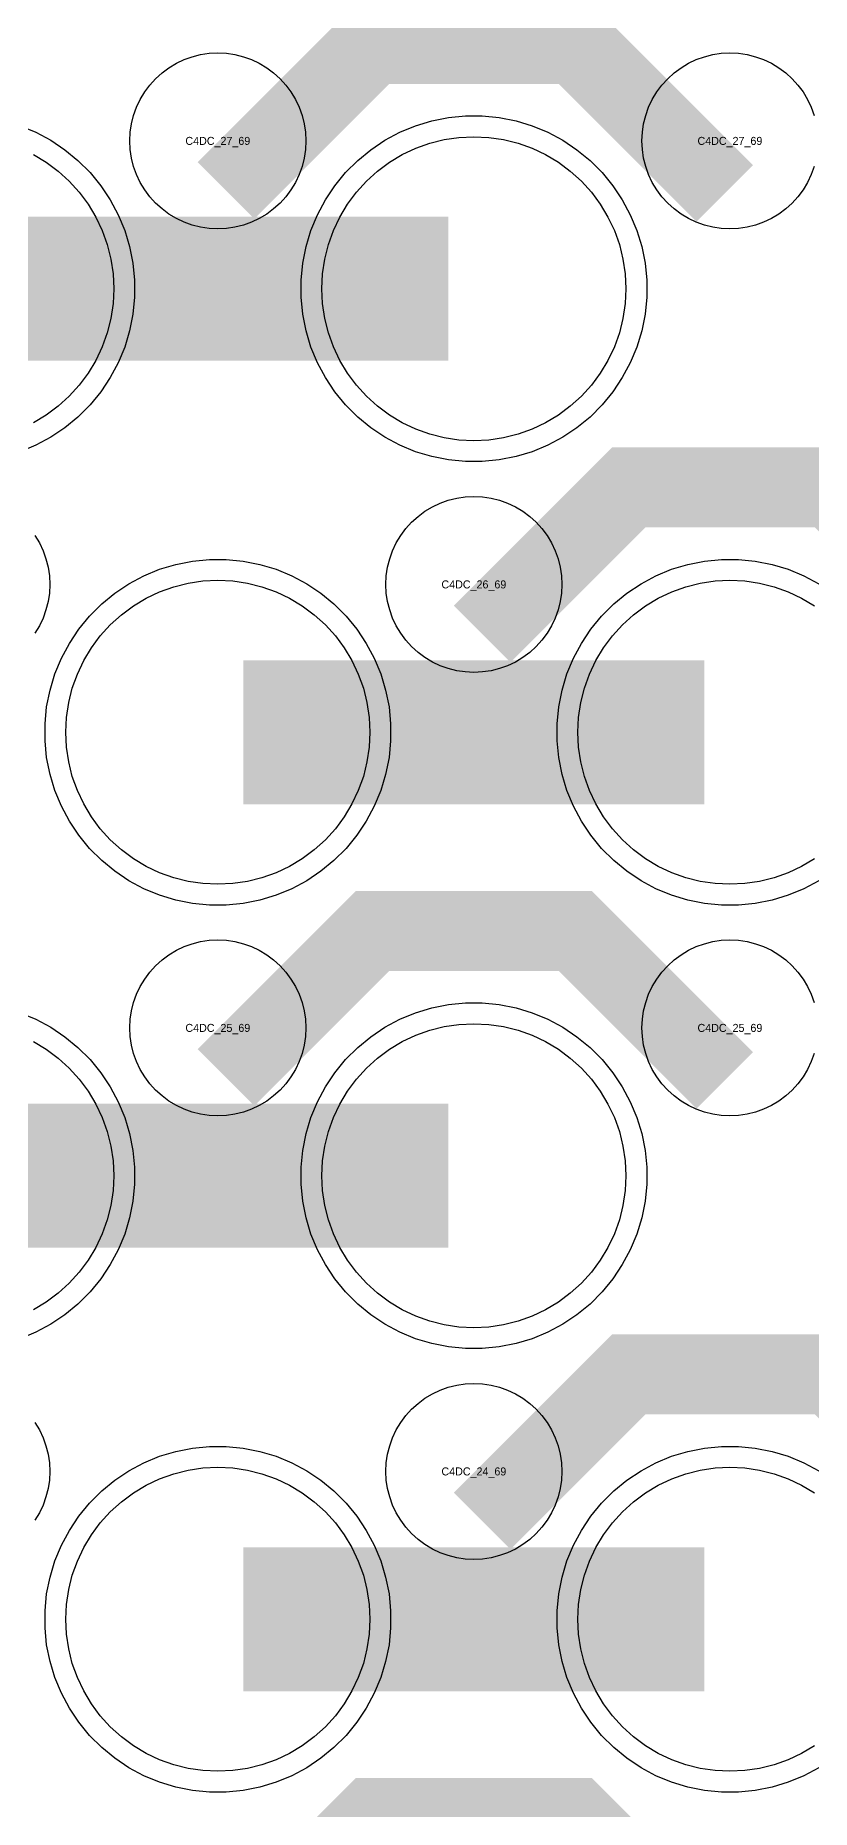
# Model space of a CAD drawing. Extents: x -11880 to 11880, y -14992 to 14992.
# Drawn here: x 10023 to 10266, y -11573 to -11019 of the extents above; entities that cross this region are included whole.
import ezdxf
from ezdxf.enums import TextEntityAlignment as Align

# ---------------------------------------------------------------- set-up
doc = ezdxf.new("R2010")
doc.units = 0
doc.header["$MEASUREMENT"] = 0
for name, color, linetype in [('GDS_775_DT_237', 138, 'CONTINUOUS'), ('RDL1_FS', 34, 'CONTINUOUS'), ('RDL_BS', 160, 'CONTINUOUS')]:
    doc.layers.add(name, color=color, linetype=linetype)

msp = doc.modelspace()

# ---------------------------------------------------------------- linework, layer by layer
at = {"layer": 'RDL1_FS'}
for points in [[(10160, -11145.844), (10155.343, -11145.615), (10150.732, -11144.931), (10146.209, -11143.799), (10141.819, -11142.227), (10137.605, -11140.235), (10133.605, -11137.837), (10129.86, -11135.059), (10126.406, -11131.929), (10123.276, -11128.475), (10120.498, -11124.73), (10118.1, -11120.73), (10116.108, -11116.516), (10114.536, -11112.126), (10113.404, -11107.603), (10112.72, -11102.992), (10112.491, -11098.335), (10112.72, -11093.678), (10113.404, -11089.067), (10114.536, -11084.544), (10116.108, -11080.154), (10118.1, -11075.94), (10120.498, -11071.94), (10123.276, -11068.195), (10126.406, -11064.741), (10129.86, -11061.611), (10133.605, -11058.833), (10137.605, -11056.435), (10141.819, -11054.443), (10146.209, -11052.871), (10150.732, -11051.739), (10155.343, -11051.055), (10160, -11050.826), (10164.657, -11051.055), (10169.268, -11051.739), (10173.791, -11052.871), (10178.181, -11054.443), (10182.395, -11056.435), (10186.395, -11058.833), (10190.14, -11061.611), (10193.594, -11064.741), (10196.724, -11068.195), (10199.502, -11071.94), (10201.9, -11075.94), (10203.892, -11080.154), (10205.464, -11084.544), (10206.596, -11089.067), (10207.28, -11093.678), (10207.509, -11098.335), (10207.28, -11102.992), (10206.596, -11107.603), (10205.464, -11112.126), (10203.892, -11116.516), (10201.9, -11120.73), (10199.502, -11124.73), (10196.724, -11128.475), (10193.594, -11131.929), (10190.14, -11135.059), (10186.395, -11137.837), (10182.395, -11140.235), (10178.181, -11142.227), (10173.791, -11143.799), (10169.268, -11144.931), (10164.657, -11145.615)], [(10080, -11284.409), (10075.343, -11284.18), (10070.732, -11283.496), (10066.209, -11282.364), (10061.819, -11280.792), (10057.605, -11278.8), (10053.605, -11276.402), (10049.86, -11273.624), (10046.406, -11270.494), (10043.276, -11267.04), (10040.498, -11263.295), (10038.1, -11259.295), (10036.108, -11255.081), (10034.536, -11250.691), (10033.404, -11246.168), (10032.72, -11241.557), (10032.491, -11236.9), (10032.72, -11232.243), (10033.404, -11227.632), (10034.536, -11223.109), (10036.108, -11218.719), (10038.1, -11214.505), (10040.498, -11210.505), (10043.276, -11206.76), (10046.406, -11203.306), (10049.86, -11200.176), (10053.605, -11197.398), (10057.605, -11195), (10061.819, -11193.008), (10066.209, -11191.436), (10070.732, -11190.304), (10075.343, -11189.62), (10080, -11189.391), (10084.657, -11189.62), (10089.268, -11190.304), (10093.791, -11191.436), (10098.181, -11193.008), (10102.395, -11195), (10106.395, -11197.398), (10110.14, -11200.176), (10113.594, -11203.306), (10116.724, -11206.76), (10119.502, -11210.505), (10121.9, -11214.505), (10123.892, -11218.719), (10125.464, -11223.109), (10126.596, -11227.632), (10127.28, -11232.243), (10127.509, -11236.9), (10127.28, -11241.557), (10126.596, -11246.168), (10125.464, -11250.691), (10123.892, -11255.081), (10121.9, -11259.295), (10119.502, -11263.295), (10116.724, -11267.04), (10113.594, -11270.494), (10110.14, -11273.624), (10106.395, -11276.402), (10102.395, -11278.8), (10098.181, -11280.792), (10093.791, -11282.364), (10089.268, -11283.496), (10084.657, -11284.18)], [(10160, -11422.969), (10155.343, -11422.74), (10150.732, -11422.056), (10146.209, -11420.924), (10141.819, -11419.352), (10137.605, -11417.36), (10133.605, -11414.962), (10129.86, -11412.184), (10126.406, -11409.054), (10123.276, -11405.6), (10120.498, -11401.855), (10118.1, -11397.855), (10116.108, -11393.641), (10114.536, -11389.251), (10113.404, -11384.728), (10112.72, -11380.117), (10112.491, -11375.46), (10112.72, -11370.803), (10113.404, -11366.192), (10114.536, -11361.669), (10116.108, -11357.279), (10118.1, -11353.065), (10120.498, -11349.065), (10123.276, -11345.32), (10126.406, -11341.866), (10129.86, -11338.736), (10133.605, -11335.958), (10137.605, -11333.56), (10141.819, -11331.568), (10146.209, -11329.996), (10150.732, -11328.864), (10155.343, -11328.18), (10160, -11327.951), (10164.657, -11328.18), (10169.268, -11328.864), (10173.791, -11329.996), (10178.181, -11331.568), (10182.395, -11333.56), (10186.395, -11335.958), (10190.14, -11338.736), (10193.594, -11341.866), (10196.724, -11345.32), (10199.502, -11349.065), (10201.9, -11353.065), (10203.892, -11357.279), (10205.464, -11361.669), (10206.596, -11366.192), (10207.28, -11370.803), (10207.509, -11375.46), (10207.28, -11380.117), (10206.596, -11384.728), (10205.464, -11389.251), (10203.892, -11393.641), (10201.9, -11397.855), (10199.502, -11401.855), (10196.724, -11405.6), (10193.594, -11409.054), (10190.14, -11412.184), (10186.395, -11414.962), (10182.395, -11417.36), (10178.181, -11419.352), (10173.791, -11420.924), (10169.268, -11422.056), (10164.657, -11422.74)], [(10080, -11561.534), (10075.343, -11561.305), (10070.732, -11560.621), (10066.209, -11559.489), (10061.819, -11557.917), (10057.605, -11555.925), (10053.605, -11553.527), (10049.86, -11550.749), (10046.406, -11547.619), (10043.276, -11544.165), (10040.498, -11540.42), (10038.1, -11536.42), (10036.108, -11532.206), (10034.536, -11527.816), (10033.404, -11523.293), (10032.72, -11518.682), (10032.491, -11514.025), (10032.72, -11509.368), (10033.404, -11504.757), (10034.536, -11500.234), (10036.108, -11495.844), (10038.1, -11491.63), (10040.498, -11487.63), (10043.276, -11483.885), (10046.406, -11480.431), (10049.86, -11477.301), (10053.605, -11474.523), (10057.605, -11472.125), (10061.819, -11470.133), (10066.209, -11468.561), (10070.732, -11467.429), (10075.343, -11466.745), (10080, -11466.516), (10084.657, -11466.745), (10089.268, -11467.429), (10093.791, -11468.561), (10098.181, -11470.133), (10102.395, -11472.125), (10106.395, -11474.523), (10110.14, -11477.301), (10113.594, -11480.431), (10116.724, -11483.885), (10119.502, -11487.63), (10121.9, -11491.63), (10123.892, -11495.844), (10125.464, -11500.234), (10126.596, -11504.757), (10127.28, -11509.368), (10127.509, -11514.025), (10127.28, -11518.682), (10126.596, -11523.293), (10125.464, -11527.816), (10123.892, -11532.206), (10121.9, -11536.42), (10119.502, -11540.42), (10116.724, -11544.165), (10113.594, -11547.619), (10110.14, -11550.749), (10106.395, -11553.527), (10102.395, -11555.925), (10098.181, -11557.917), (10093.791, -11559.489), (10089.268, -11560.621), (10084.657, -11561.305)]]:
    msp.add_lwpolyline(points, close=True, dxfattribs=at)
for points in [[(10022.395, -11056.435), (10026.395, -11058.833), (10030.14, -11061.611), (10033.594, -11064.741), (10036.724, -11068.195), (10039.502, -11071.94), (10041.9, -11075.94), (10043.892, -11080.154), (10045.464, -11084.544), (10046.596, -11089.067), (10047.28, -11093.678), (10047.509, -11098.335), (10047.28, -11102.992), (10046.596, -11107.603), (10045.464, -11112.126), (10043.892, -11116.516), (10041.9, -11120.73), (10039.502, -11124.73), (10036.724, -11128.475), (10033.594, -11131.929), (10030.14, -11135.059), (10026.395, -11137.837), (10022.395, -11140.235)], [(10266.395, -11276.402), (10262.395, -11278.8), (10258.181, -11280.792), (10253.791, -11282.364), (10249.268, -11283.496), (10244.657, -11284.18), (10240, -11284.409), (10235.343, -11284.18), (10230.732, -11283.496), (10226.209, -11282.364), (10221.819, -11280.792), (10217.605, -11278.8), (10213.605, -11276.402), (10209.86, -11273.624), (10206.406, -11270.494), (10203.276, -11267.04), (10200.498, -11263.295), (10198.1, -11259.295), (10196.108, -11255.081), (10194.536, -11250.691), (10193.404, -11246.168), (10192.72, -11241.557), (10192.491, -11236.9), (10192.72, -11232.243), (10193.404, -11227.632), (10194.536, -11223.109), (10196.108, -11218.719), (10198.1, -11214.505), (10200.498, -11210.505), (10203.276, -11206.76), (10206.406, -11203.306), (10209.86, -11200.176), (10213.605, -11197.398), (10217.605, -11195), (10221.819, -11193.008), (10226.209, -11191.436), (10230.732, -11190.304), (10235.343, -11189.62), (10240, -11189.391), (10244.657, -11189.62), (10249.268, -11190.304), (10253.791, -11191.436), (10258.181, -11193.008), (10262.395, -11195), (10266.395, -11197.398)], [(10022.395, -11333.56), (10026.395, -11335.958), (10030.14, -11338.736), (10033.594, -11341.866), (10036.724, -11345.32), (10039.502, -11349.065), (10041.9, -11353.065), (10043.892, -11357.279), (10045.464, -11361.669), (10046.596, -11366.192), (10047.28, -11370.803), (10047.509, -11375.46), (10047.28, -11380.117), (10046.596, -11384.728), (10045.464, -11389.251), (10043.892, -11393.641), (10041.9, -11397.855), (10039.502, -11401.855), (10036.724, -11405.6), (10033.594, -11409.054), (10030.14, -11412.184), (10026.395, -11414.962), (10022.395, -11417.36)], [(10266.395, -11553.527), (10262.395, -11555.925), (10258.181, -11557.917), (10253.791, -11559.489), (10249.268, -11560.621), (10244.657, -11561.305), (10240, -11561.534), (10235.343, -11561.305), (10230.732, -11560.621), (10226.209, -11559.489), (10221.819, -11557.917), (10217.605, -11555.925), (10213.605, -11553.527), (10209.86, -11550.749), (10206.406, -11547.619), (10203.276, -11544.165), (10200.498, -11540.42), (10198.1, -11536.42), (10196.108, -11532.206), (10194.536, -11527.816), (10193.404, -11523.293), (10192.72, -11518.682), (10192.491, -11514.025), (10192.72, -11509.368), (10193.404, -11504.757), (10194.536, -11500.234), (10196.108, -11495.844), (10198.1, -11491.63), (10200.498, -11487.63), (10203.276, -11483.885), (10206.406, -11480.431), (10209.86, -11477.301), (10213.605, -11474.523), (10217.605, -11472.125), (10221.819, -11470.133), (10226.209, -11468.561), (10230.732, -11467.429), (10235.343, -11466.745), (10240, -11466.516), (10244.657, -11466.745), (10249.268, -11467.429), (10253.791, -11468.561), (10258.181, -11470.133), (10262.395, -11472.125), (10266.395, -11474.523)]]:
    msp.add_lwpolyline(points, dxfattribs=at)
for points in [[(10008.002, -11098.335, 45, 45, 0), (10080.002, -11098.335, 45, 45, 0)], [(10080.002, -11098.335, 45, 45, 0), (10152.002, -11098.335, 45, 45, 0)], [(10088.002, -11236.9, 45, 45, 0), (10160.002, -11236.9, 45, 45, 0)], [(10160.002, -11236.9, 45, 45, 0), (10232.002, -11236.9, 45, 45, 0)], [(10008.002, -11375.46, 45, 45, 0), (10080.002, -11375.46, 45, 45, 0)], [(10080.002, -11375.46, 45, 45, 0), (10152.002, -11375.46, 45, 45, 0)], [(10088.002, -11514.025, 45, 45, 0), (10160.002, -11514.025, 45, 45, 0)], [(10160.002, -11514.025, 45, 45, 0), (10232.002, -11514.025, 45, 45, 0)]]:
    msp.add_lwpolyline(points, format="xyseb", dxfattribs=at)
at = {"layer": 'RDL_BS'}
for points in [[(10082.562, -11067.649, 25, 25, 0), (10128.377, -11021.834, 25, 25, 0), (10161.93, -11021.834, 25, 25, 0)], [(10238.401, -11068.548, 25, 25, 0), (10191.687, -11021.834, 25, 25, 0), (10161.929, -11021.834, 25, 25, 0)], [(10162.562, -11206.214, 25, 25, 0), (10208.377, -11160.399, 25, 25, 0), (10241.93, -11160.399, 25, 25, 0)], [(10318.401, -11207.113, 25, 25, 0), (10271.687, -11160.399, 25, 25, 0), (10241.929, -11160.399, 25, 25, 0)], [(10082.562, -11344.774, 25, 25, 0), (10128.377, -11298.959, 25, 25, 0), (10161.93, -11298.959, 25, 25, 0)], [(10238.401, -11345.673, 25, 25, 0), (10191.687, -11298.959, 25, 25, 0), (10161.929, -11298.959, 25, 25, 0)], [(10162.562, -11483.339, 25, 25, 0), (10208.377, -11437.524, 25, 25, 0), (10241.93, -11437.524, 25, 25, 0)], [(10318.401, -11484.238, 25, 25, 0), (10271.687, -11437.524, 25, 25, 0), (10241.929, -11437.524, 25, 25, 0)], [(10082.562, -11621.904, 25, 25, 0), (10128.377, -11576.089, 25, 25, 0), (10161.93, -11576.089, 25, 25, 0)], [(10238.401, -11622.803, 25, 25, 0), (10191.687, -11576.089, 25, 25, 0), (10161.929, -11576.089, 25, 25, 0)]]:
    msp.add_lwpolyline(points, format="xyseb", dxfattribs=at)
for points in [[(10080, -11079.641), (10077.307, -11079.509), (10074.635, -11079.113), (10072.016, -11078.456), (10069.481, -11077.549), (10067.044, -11076.397), (10064.72, -11075.004), (10062.557, -11073.401), (10060.558, -11071.589), (10058.746, -11069.59), (10057.143, -11067.427), (10055.75, -11065.103), (10054.598, -11062.666), (10053.691, -11060.131), (10053.034, -11057.512), (10052.638, -11054.84), (10052.506, -11052.147), (10052.638, -11049.454), (10053.034, -11046.782), (10053.691, -11044.163), (10054.598, -11041.628), (10055.75, -11039.191), (10057.143, -11036.867), (10058.746, -11034.704), (10060.558, -11032.705), (10062.557, -11030.893), (10064.72, -11029.29), (10067.044, -11027.897), (10069.481, -11026.745), (10072.016, -11025.838), (10074.635, -11025.181), (10077.307, -11024.785), (10080, -11024.653), (10082.693, -11024.785), (10085.365, -11025.181), (10087.984, -11025.838), (10090.519, -11026.745), (10092.956, -11027.897), (10095.28, -11029.29), (10097.443, -11030.893), (10099.442, -11032.705), (10101.254, -11034.704), (10102.857, -11036.867), (10104.25, -11039.191), (10105.402, -11041.628), (10106.309, -11044.163), (10106.966, -11046.782), (10107.362, -11049.454), (10107.494, -11052.147), (10107.362, -11054.84), (10106.966, -11057.512), (10106.309, -11060.131), (10105.402, -11062.666), (10104.25, -11065.103), (10102.857, -11067.427), (10101.254, -11069.59), (10099.442, -11071.589), (10097.443, -11073.401), (10095.28, -11075.004), (10092.956, -11076.397), (10090.519, -11077.549), (10087.984, -11078.456), (10085.365, -11079.113), (10082.693, -11079.509)], [(10157.356, -11152.335), (10152.062, -11151.818), (10146.835, -11150.772), (10141.795, -11149.241), (10136.885, -11147.21), (10132.223, -11144.718), (10127.809, -11141.771), (10123.708, -11138.409), (10119.926, -11134.627), (10116.564, -11130.526), (10113.617, -11126.112), (10111.125, -11121.45), (10109.094, -11116.54), (10107.563, -11111.5), (10106.517, -11106.273), (10106, -11100.979), (10106, -11095.691), (10106.517, -11090.397), (10107.563, -11085.17), (10109.094, -11080.13), (10111.125, -11075.22), (10113.617, -11070.558), (10116.564, -11066.144), (10119.926, -11062.043), (10123.708, -11058.261), (10127.809, -11054.899), (10132.223, -11051.952), (10136.885, -11049.46), (10141.795, -11047.429), (10146.835, -11045.898), (10152.062, -11044.852), (10157.356, -11044.335), (10162.644, -11044.335), (10167.938, -11044.852), (10173.165, -11045.898), (10178.205, -11047.429), (10183.115, -11049.46), (10187.777, -11051.952), (10192.191, -11054.899), (10196.292, -11058.261), (10200.074, -11062.043), (10203.436, -11066.144), (10206.383, -11070.558), (10208.875, -11075.22), (10210.906, -11080.13), (10212.437, -11085.17), (10213.483, -11090.397), (10214, -11095.691), (10214, -11100.979), (10213.483, -11106.273), (10212.437, -11111.5), (10210.906, -11116.54), (10208.875, -11121.45), (10206.383, -11126.112), (10203.436, -11130.526), (10200.074, -11134.627), (10196.292, -11138.409), (10192.191, -11141.771), (10187.777, -11144.718), (10183.115, -11147.21), (10178.205, -11149.241), (10173.165, -11150.772), (10167.938, -11151.818), (10162.644, -11152.335)], [(10160, -11218.206), (10157.307, -11218.074), (10154.635, -11217.678), (10152.016, -11217.021), (10149.481, -11216.114), (10147.044, -11214.962), (10144.72, -11213.569), (10142.557, -11211.966), (10140.558, -11210.154), (10138.746, -11208.155), (10137.143, -11205.992), (10135.75, -11203.668), (10134.598, -11201.231), (10133.691, -11198.696), (10133.034, -11196.077), (10132.638, -11193.405), (10132.506, -11190.712), (10132.638, -11188.019), (10133.034, -11185.347), (10133.691, -11182.728), (10134.598, -11180.193), (10135.75, -11177.756), (10137.143, -11175.432), (10138.746, -11173.269), (10140.558, -11171.27), (10142.557, -11169.458), (10144.72, -11167.855), (10147.044, -11166.462), (10149.481, -11165.31), (10152.016, -11164.403), (10154.635, -11163.746), (10157.307, -11163.35), (10160, -11163.218), (10162.693, -11163.35), (10165.365, -11163.746), (10167.984, -11164.403), (10170.519, -11165.31), (10172.956, -11166.462), (10175.28, -11167.855), (10177.443, -11169.458), (10179.442, -11171.27), (10181.254, -11173.269), (10182.857, -11175.432), (10184.25, -11177.756), (10185.402, -11180.193), (10186.309, -11182.728), (10186.966, -11185.347), (10187.362, -11188.019), (10187.494, -11190.712), (10187.362, -11193.405), (10186.966, -11196.077), (10186.309, -11198.696), (10185.402, -11201.231), (10184.25, -11203.668), (10182.857, -11205.992), (10181.254, -11208.155), (10179.442, -11210.154), (10177.443, -11211.966), (10175.28, -11213.569), (10172.956, -11214.962), (10170.519, -11216.114), (10167.984, -11217.021), (10165.365, -11217.678), (10162.693, -11218.074)], [(10077.356, -11290.9), (10072.062, -11290.383), (10066.835, -11289.337), (10061.795, -11287.806), (10056.885, -11285.775), (10052.223, -11283.283), (10047.809, -11280.336), (10043.708, -11276.974), (10039.926, -11273.192), (10036.564, -11269.091), (10033.617, -11264.677), (10031.125, -11260.015), (10029.094, -11255.105), (10027.563, -11250.065), (10026.517, -11244.838), (10026, -11239.544), (10026, -11234.256), (10026.517, -11228.962), (10027.563, -11223.735), (10029.094, -11218.695), (10031.125, -11213.785), (10033.617, -11209.123), (10036.564, -11204.709), (10039.926, -11200.608), (10043.708, -11196.826), (10047.809, -11193.464), (10052.223, -11190.517), (10056.885, -11188.025), (10061.795, -11185.994), (10066.835, -11184.463), (10072.062, -11183.417), (10077.356, -11182.9), (10082.644, -11182.9), (10087.938, -11183.417), (10093.165, -11184.463), (10098.205, -11185.994), (10103.115, -11188.025), (10107.777, -11190.517), (10112.191, -11193.464), (10116.292, -11196.826), (10120.074, -11200.608), (10123.436, -11204.709), (10126.383, -11209.123), (10128.875, -11213.785), (10130.906, -11218.695), (10132.437, -11223.735), (10133.483, -11228.962), (10134, -11234.256), (10134, -11239.544), (10133.483, -11244.838), (10132.437, -11250.065), (10130.906, -11255.105), (10128.875, -11260.015), (10126.383, -11264.677), (10123.436, -11269.091), (10120.074, -11273.192), (10116.292, -11276.974), (10112.191, -11280.336), (10107.777, -11283.283), (10103.115, -11285.775), (10098.205, -11287.806), (10093.165, -11289.337), (10087.938, -11290.383), (10082.644, -11290.9)], [(10080, -11356.766), (10077.307, -11356.634), (10074.635, -11356.238), (10072.016, -11355.581), (10069.481, -11354.674), (10067.044, -11353.522), (10064.72, -11352.129), (10062.557, -11350.526), (10060.558, -11348.714), (10058.746, -11346.715), (10057.143, -11344.552), (10055.75, -11342.228), (10054.598, -11339.791), (10053.691, -11337.256), (10053.034, -11334.637), (10052.638, -11331.965), (10052.506, -11329.272), (10052.638, -11326.579), (10053.034, -11323.907), (10053.691, -11321.288), (10054.598, -11318.753), (10055.75, -11316.316), (10057.143, -11313.992), (10058.746, -11311.829), (10060.558, -11309.83), (10062.557, -11308.018), (10064.72, -11306.415), (10067.044, -11305.022), (10069.481, -11303.87), (10072.016, -11302.963), (10074.635, -11302.306), (10077.307, -11301.91), (10080, -11301.778), (10082.693, -11301.91), (10085.365, -11302.306), (10087.984, -11302.963), (10090.519, -11303.87), (10092.956, -11305.022), (10095.28, -11306.415), (10097.443, -11308.018), (10099.442, -11309.83), (10101.254, -11311.829), (10102.857, -11313.992), (10104.25, -11316.316), (10105.402, -11318.753), (10106.309, -11321.288), (10106.966, -11323.907), (10107.362, -11326.579), (10107.494, -11329.272), (10107.362, -11331.965), (10106.966, -11334.637), (10106.309, -11337.256), (10105.402, -11339.791), (10104.25, -11342.228), (10102.857, -11344.552), (10101.254, -11346.715), (10099.442, -11348.714), (10097.443, -11350.526), (10095.28, -11352.129), (10092.956, -11353.522), (10090.519, -11354.674), (10087.984, -11355.581), (10085.365, -11356.238), (10082.693, -11356.634)], [(10157.356, -11429.46), (10152.062, -11428.943), (10146.835, -11427.897), (10141.795, -11426.366), (10136.885, -11424.335), (10132.223, -11421.843), (10127.809, -11418.896), (10123.708, -11415.534), (10119.926, -11411.752), (10116.564, -11407.651), (10113.617, -11403.237), (10111.125, -11398.575), (10109.094, -11393.665), (10107.563, -11388.625), (10106.517, -11383.398), (10106, -11378.104), (10106, -11372.816), (10106.517, -11367.522), (10107.563, -11362.295), (10109.094, -11357.255), (10111.125, -11352.345), (10113.617, -11347.683), (10116.564, -11343.269), (10119.926, -11339.168), (10123.708, -11335.386), (10127.809, -11332.024), (10132.223, -11329.077), (10136.885, -11326.585), (10141.795, -11324.554), (10146.835, -11323.023), (10152.062, -11321.977), (10157.356, -11321.46), (10162.644, -11321.46), (10167.938, -11321.977), (10173.165, -11323.023), (10178.205, -11324.554), (10183.115, -11326.585), (10187.777, -11329.077), (10192.191, -11332.024), (10196.292, -11335.386), (10200.074, -11339.168), (10203.436, -11343.269), (10206.383, -11347.683), (10208.875, -11352.345), (10210.906, -11357.255), (10212.437, -11362.295), (10213.483, -11367.522), (10214, -11372.816), (10214, -11378.104), (10213.483, -11383.398), (10212.437, -11388.625), (10210.906, -11393.665), (10208.875, -11398.575), (10206.383, -11403.237), (10203.436, -11407.651), (10200.074, -11411.752), (10196.292, -11415.534), (10192.191, -11418.896), (10187.777, -11421.843), (10183.115, -11424.335), (10178.205, -11426.366), (10173.165, -11427.897), (10167.938, -11428.943), (10162.644, -11429.46)], [(10160, -11495.331), (10157.307, -11495.199), (10154.635, -11494.803), (10152.016, -11494.146), (10149.481, -11493.239), (10147.044, -11492.087), (10144.72, -11490.694), (10142.557, -11489.091), (10140.558, -11487.279), (10138.746, -11485.28), (10137.143, -11483.117), (10135.75, -11480.793), (10134.598, -11478.356), (10133.691, -11475.821), (10133.034, -11473.202), (10132.638, -11470.53), (10132.506, -11467.837), (10132.638, -11465.144), (10133.034, -11462.472), (10133.691, -11459.853), (10134.598, -11457.318), (10135.75, -11454.881), (10137.143, -11452.557), (10138.746, -11450.394), (10140.558, -11448.395), (10142.557, -11446.583), (10144.72, -11444.98), (10147.044, -11443.587), (10149.481, -11442.435), (10152.016, -11441.528), (10154.635, -11440.871), (10157.307, -11440.475), (10160, -11440.343), (10162.693, -11440.475), (10165.365, -11440.871), (10167.984, -11441.528), (10170.519, -11442.435), (10172.956, -11443.587), (10175.28, -11444.98), (10177.443, -11446.583), (10179.442, -11448.395), (10181.254, -11450.394), (10182.857, -11452.557), (10184.25, -11454.881), (10185.402, -11457.318), (10186.309, -11459.853), (10186.966, -11462.472), (10187.362, -11465.144), (10187.494, -11467.837), (10187.362, -11470.53), (10186.966, -11473.202), (10186.309, -11475.821), (10185.402, -11478.356), (10184.25, -11480.793), (10182.857, -11483.117), (10181.254, -11485.28), (10179.442, -11487.279), (10177.443, -11489.091), (10175.28, -11490.694), (10172.956, -11492.087), (10170.519, -11493.239), (10167.984, -11494.146), (10165.365, -11494.803), (10162.693, -11495.199)], [(10077.356, -11568.025), (10072.062, -11567.508), (10066.835, -11566.462), (10061.795, -11564.931), (10056.885, -11562.9), (10052.223, -11560.408), (10047.809, -11557.461), (10043.708, -11554.099), (10039.926, -11550.317), (10036.564, -11546.216), (10033.617, -11541.802), (10031.125, -11537.14), (10029.094, -11532.23), (10027.563, -11527.19), (10026.517, -11521.963), (10026, -11516.669), (10026, -11511.381), (10026.517, -11506.087), (10027.563, -11500.86), (10029.094, -11495.82), (10031.125, -11490.91), (10033.617, -11486.248), (10036.564, -11481.834), (10039.926, -11477.733), (10043.708, -11473.951), (10047.809, -11470.589), (10052.223, -11467.642), (10056.885, -11465.15), (10061.795, -11463.119), (10066.835, -11461.588), (10072.062, -11460.542), (10077.356, -11460.025), (10082.644, -11460.025), (10087.938, -11460.542), (10093.165, -11461.588), (10098.205, -11463.119), (10103.115, -11465.15), (10107.777, -11467.642), (10112.191, -11470.589), (10116.292, -11473.951), (10120.074, -11477.733), (10123.436, -11481.834), (10126.383, -11486.248), (10128.875, -11490.91), (10130.906, -11495.82), (10132.437, -11500.86), (10133.483, -11506.087), (10134, -11511.381), (10134, -11516.669), (10133.483, -11521.963), (10132.437, -11527.19), (10130.906, -11532.23), (10128.875, -11537.14), (10126.383, -11541.802), (10123.436, -11546.216), (10120.074, -11550.317), (10116.292, -11554.099), (10112.191, -11557.461), (10107.777, -11560.408), (10103.115, -11562.9), (10098.205, -11564.931), (10093.165, -11566.462), (10087.938, -11567.508), (10082.644, -11568.025)]]:
    msp.add_lwpolyline(points, close=True, dxfattribs=at)
for points in [[(10266.309, -11060.131), (10265.402, -11062.666), (10264.25, -11065.103), (10262.857, -11067.427), (10261.254, -11069.59), (10259.442, -11071.589), (10257.443, -11073.401), (10255.28, -11075.004), (10252.956, -11076.397), (10250.519, -11077.549), (10247.984, -11078.456), (10245.365, -11079.113), (10242.693, -11079.509), (10240, -11079.641), (10237.307, -11079.509), (10234.635, -11079.113), (10232.016, -11078.456), (10229.481, -11077.549), (10227.044, -11076.397), (10224.72, -11075.004), (10222.557, -11073.401), (10220.558, -11071.589), (10218.746, -11069.59), (10217.143, -11067.427), (10215.75, -11065.103), (10214.598, -11062.666), (10213.691, -11060.131), (10213.034, -11057.512), (10212.638, -11054.84), (10212.506, -11052.147), (10212.638, -11049.454), (10213.034, -11046.782), (10213.691, -11044.163), (10214.598, -11041.628), (10215.75, -11039.191), (10217.143, -11036.867), (10218.746, -11034.704), (10220.558, -11032.705), (10222.557, -11030.893), (10224.72, -11029.29), (10227.044, -11027.897), (10229.481, -11026.745), (10232.016, -11025.838), (10234.635, -11025.181), (10237.307, -11024.785), (10240, -11024.653), (10242.693, -11024.785), (10245.365, -11025.181), (10247.984, -11025.838), (10250.519, -11026.745), (10252.956, -11027.897), (10255.28, -11029.29), (10257.443, -11030.893), (10259.442, -11032.705), (10261.254, -11034.704), (10262.857, -11036.867), (10264.25, -11039.191), (10265.402, -11041.628), (10266.309, -11044.163)], [(10018.205, -11047.429), (10023.115, -11049.46), (10027.777, -11051.952), (10032.191, -11054.899), (10036.292, -11058.261), (10040.074, -11062.043), (10043.436, -11066.144), (10046.383, -11070.558), (10048.875, -11075.22), (10050.906, -11080.13), (10052.437, -11085.17), (10053.483, -11090.397), (10054, -11095.691), (10054, -11100.979), (10053.483, -11106.273), (10052.437, -11111.5), (10050.906, -11116.54), (10048.875, -11121.45), (10046.383, -11126.112), (10043.436, -11130.526), (10040.074, -11134.627), (10036.292, -11138.409), (10032.191, -11141.771), (10027.777, -11144.718), (10023.115, -11147.21), (10018.205, -11149.241)], [(10022.857, -11175.432), (10024.25, -11177.756), (10025.402, -11180.193), (10026.309, -11182.728), (10026.966, -11185.347), (10027.362, -11188.019), (10027.494, -11190.712), (10027.362, -11193.405), (10026.966, -11196.077), (10026.309, -11198.696), (10025.402, -11201.231), (10024.25, -11203.668), (10022.857, -11205.992)], [(10267.777, -11283.283), (10263.115, -11285.775), (10258.205, -11287.806), (10253.165, -11289.337), (10247.938, -11290.383), (10242.644, -11290.9), (10237.356, -11290.9), (10232.062, -11290.383), (10226.835, -11289.337), (10221.795, -11287.806), (10216.885, -11285.775), (10212.223, -11283.283), (10207.809, -11280.336), (10203.708, -11276.974), (10199.926, -11273.192), (10196.564, -11269.091), (10193.617, -11264.677), (10191.125, -11260.015), (10189.094, -11255.105), (10187.563, -11250.065), (10186.517, -11244.838), (10186, -11239.544), (10186, -11234.256), (10186.517, -11228.962), (10187.563, -11223.735), (10189.094, -11218.695), (10191.125, -11213.785), (10193.617, -11209.123), (10196.564, -11204.709), (10199.926, -11200.608), (10203.708, -11196.826), (10207.809, -11193.464), (10212.223, -11190.517), (10216.885, -11188.025), (10221.795, -11185.994), (10226.835, -11184.463), (10232.062, -11183.417), (10237.356, -11182.9), (10242.644, -11182.9), (10247.938, -11183.417), (10253.165, -11184.463), (10258.205, -11185.994), (10263.115, -11188.025), (10267.777, -11190.517)], [(10266.309, -11337.256), (10265.402, -11339.791), (10264.25, -11342.228), (10262.857, -11344.552), (10261.254, -11346.715), (10259.442, -11348.714), (10257.443, -11350.526), (10255.28, -11352.129), (10252.956, -11353.522), (10250.519, -11354.674), (10247.984, -11355.581), (10245.365, -11356.238), (10242.693, -11356.634), (10240, -11356.766), (10237.307, -11356.634), (10234.635, -11356.238), (10232.016, -11355.581), (10229.481, -11354.674), (10227.044, -11353.522), (10224.72, -11352.129), (10222.557, -11350.526), (10220.558, -11348.714), (10218.746, -11346.715), (10217.143, -11344.552), (10215.75, -11342.228), (10214.598, -11339.791), (10213.691, -11337.256), (10213.034, -11334.637), (10212.638, -11331.965), (10212.506, -11329.272), (10212.638, -11326.579), (10213.034, -11323.907), (10213.691, -11321.288), (10214.598, -11318.753), (10215.75, -11316.316), (10217.143, -11313.992), (10218.746, -11311.829), (10220.558, -11309.83), (10222.557, -11308.018), (10224.72, -11306.415), (10227.044, -11305.022), (10229.481, -11303.87), (10232.016, -11302.963), (10234.635, -11302.306), (10237.307, -11301.91), (10240, -11301.778), (10242.693, -11301.91), (10245.365, -11302.306), (10247.984, -11302.963), (10250.519, -11303.87), (10252.956, -11305.022), (10255.28, -11306.415), (10257.443, -11308.018), (10259.442, -11309.83), (10261.254, -11311.829), (10262.857, -11313.992), (10264.25, -11316.316), (10265.402, -11318.753), (10266.309, -11321.288)], [(10018.205, -11324.554), (10023.115, -11326.585), (10027.777, -11329.077), (10032.191, -11332.024), (10036.292, -11335.386), (10040.074, -11339.168), (10043.436, -11343.269), (10046.383, -11347.683), (10048.875, -11352.345), (10050.906, -11357.255), (10052.437, -11362.295), (10053.483, -11367.522), (10054, -11372.816), (10054, -11378.104), (10053.483, -11383.398), (10052.437, -11388.625), (10050.906, -11393.665), (10048.875, -11398.575), (10046.383, -11403.237), (10043.436, -11407.651), (10040.074, -11411.752), (10036.292, -11415.534), (10032.191, -11418.896), (10027.777, -11421.843), (10023.115, -11424.335), (10018.205, -11426.366)], [(10022.857, -11452.557), (10024.25, -11454.881), (10025.402, -11457.318), (10026.309, -11459.853), (10026.966, -11462.472), (10027.362, -11465.144), (10027.494, -11467.837), (10027.362, -11470.53), (10026.966, -11473.202), (10026.309, -11475.821), (10025.402, -11478.356), (10024.25, -11480.793), (10022.857, -11483.117)], [(10267.777, -11560.408), (10263.115, -11562.9), (10258.205, -11564.931), (10253.165, -11566.462), (10247.938, -11567.508), (10242.644, -11568.025), (10237.356, -11568.025), (10232.062, -11567.508), (10226.835, -11566.462), (10221.795, -11564.931), (10216.885, -11562.9), (10212.223, -11560.408), (10207.809, -11557.461), (10203.708, -11554.099), (10199.926, -11550.317), (10196.564, -11546.216), (10193.617, -11541.802), (10191.125, -11537.14), (10189.094, -11532.23), (10187.563, -11527.19), (10186.517, -11521.963), (10186, -11516.669), (10186, -11511.381), (10186.517, -11506.087), (10187.563, -11500.86), (10189.094, -11495.82), (10191.125, -11490.91), (10193.617, -11486.248), (10196.564, -11481.834), (10199.926, -11477.733), (10203.708, -11473.951), (10207.809, -11470.589), (10212.223, -11467.642), (10216.885, -11465.15), (10221.795, -11463.119), (10226.835, -11461.588), (10232.062, -11460.542), (10237.356, -11460.025), (10242.644, -11460.025), (10247.938, -11460.542), (10253.165, -11461.588), (10258.205, -11463.119), (10263.115, -11465.15), (10267.777, -11467.642)]]:
    msp.add_lwpolyline(points, dxfattribs=at)

# ---------------------------------------------------------------- texts
at = {"layer": 'GDS_775_DT_237'}
for s, p in [('C4DC_27_69', (10080, -11052.147)), ('C4DC_27_69', (10080, -11052.147)), ('C4DC_27_69', (10240, -11052.147)), ('C4DC_27_69', (10240, -11052.147)), ('C4DC_26_69', (10160, -11190.712)), ('C4DC_26_69', (10160, -11190.712)), ('C4DC_25_69', (10080, -11329.272)), ('C4DC_25_69', (10080, -11329.272)), ('C4DC_25_69', (10240, -11329.272)), ('C4DC_25_69', (10240, -11329.272)), ('C4DC_24_69', (10160, -11467.837)), ('C4DC_24_69', (10160, -11467.837))]:
    msp.add_text(s, height=2.5, dxfattribs=at).set_placement(p, align=Align.MIDDLE_CENTER)

doc.saveas('drawing.dxf')
